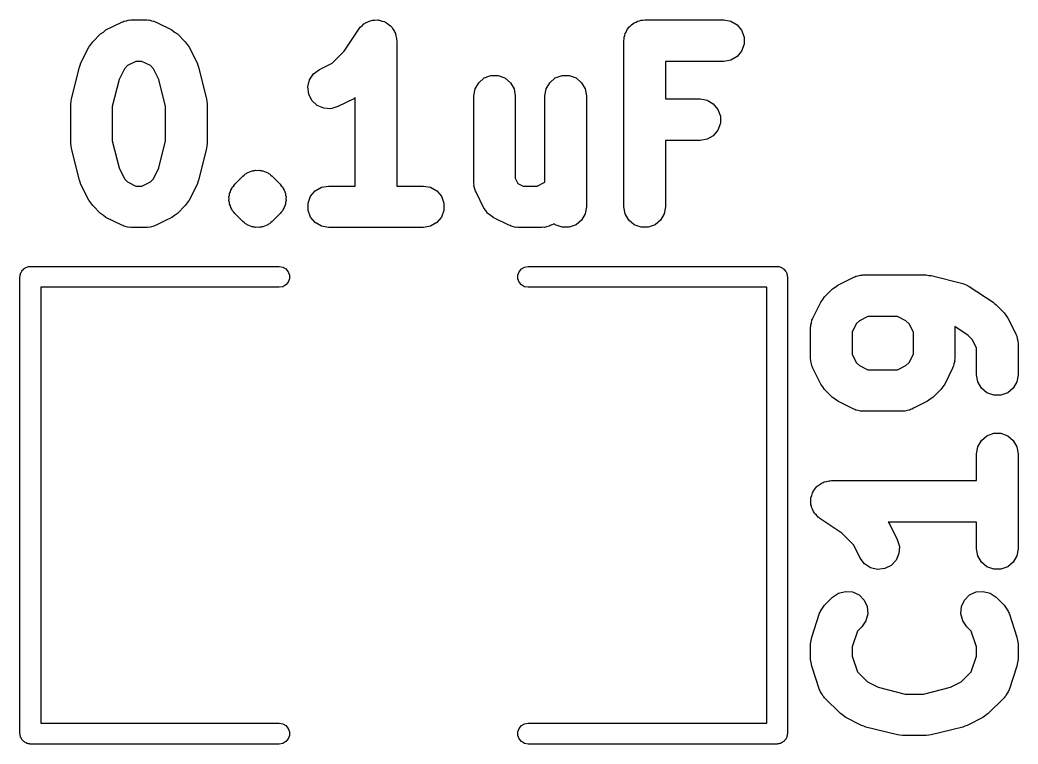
# Model space of a CAD drawing. Extents: x 51 to 137, y -158 to -25.
# Drawn here: x 75.37 to 81.49, y -111.07 to -106.64 of the extents above; entities that cross this region are included whole.
import ezdxf

# ---------------------------------------------------------------- set-up
doc = ezdxf.new("R2010")
doc.units = 0
doc.header["$MEASUREMENT"] = 0
doc.layers.add('BLACK', color=7, linetype='CONTINUOUS')

msp = doc.modelspace()

# ---------------------------------------------------------------- linework, layer by layer
at = {"layer": 'Black'}
for p, q in [((75.9013, -106.703), (75.9981, -106.655)), ((75.9981, -106.655), (76.0051, -106.653)), ((76.0051, -106.653), (76.0114, -106.649)), ((76.0114, -106.649), (76.0261, -106.647)), ((76.0261, -106.647), (76.0403, -106.642)), ((76.0403, -106.642), (76.0476, -106.643)), ((76.0476, -106.643), (76.0549, -106.642)), ((76.0549, -106.642), (76.1516, -106.642)), ((76.1516, -106.642), (76.1588, -106.643)), ((76.1588, -106.643), (76.1661, -106.642)), ((76.1661, -106.642), (76.1804, -106.647)), ((76.1804, -106.647), (76.1951, -106.649)), ((76.1951, -106.649), (76.2014, -106.653)), ((76.2014, -106.653), (76.2084, -106.655)), ((76.2084, -106.655), (76.3052, -106.703)), ((77.3592, -106.833), (77.449, -106.698)), ((77.449, -106.698), (77.4539, -106.693)), ((77.4539, -106.693), (77.4574, -106.687)), ((77.4574, -106.687), (77.469, -106.677)), ((77.469, -106.677), (77.4795, -106.666)), ((77.4795, -106.666), (77.4858, -106.663)), ((77.4858, -106.663), (77.4912, -106.659)), ((77.4912, -106.659), (77.5054, -106.653)), ((77.5054, -106.653), (77.519, -106.647)), ((77.519, -106.647), (77.526, -106.646)), ((77.526, -106.646), (77.5326, -106.644)), ((77.5326, -106.644), (77.5478, -106.644)), ((77.5478, -106.644), (77.5628, -106.642)), ((77.5628, -106.642), (77.5697, -106.644)), ((77.5697, -106.644), (77.5767, -106.644)), ((77.5767, -106.644), (77.591, -106.649)), ((77.591, -106.649), (77.6057, -106.652)), ((77.6057, -106.652), (77.6116, -106.656)), ((77.6116, -106.656), (77.6182, -106.659)), ((77.6182, -106.659), (77.6298, -106.668)), ((77.6298, -106.668), (77.6424, -106.677)), ((77.6424, -106.677), (77.6466, -106.682)), ((77.6466, -106.682), (77.652, -106.687)), ((77.652, -106.687), (77.6595, -106.7)), ((79.0896, -106.705), (79.0968, -106.697)), ((79.0968, -106.697), (79.1023, -106.687)), ((79.1023, -106.687), (79.1108, -106.68)), ((79.1108, -106.68), (79.118, -106.671)), ((79.118, -106.671), (79.1276, -106.666)), ((79.1276, -106.666), (79.1361, -106.659)), ((79.1361, -106.659), (79.1466, -106.655)), ((79.1466, -106.655), (79.1562, -106.649)), ((79.1562, -106.649), (79.1671, -106.647)), ((79.1671, -106.647), (79.1776, -106.644)), ((79.1776, -106.644), (79.1887, -106.644)), ((79.1887, -106.644), (79.1996, -106.642)), ((79.1996, -106.642), (79.6834, -106.642)), ((79.6834, -106.642), (79.7269, -106.649)), ((79.7269, -106.649), (79.7651, -106.671)), ((79.7651, -106.671), (79.7934, -106.705)), ((75.8199, -106.776), (75.8683, -106.727)), ((75.8683, -106.727), (75.885, -106.716)), ((75.885, -106.716), (75.9013, -106.703)), ((76.3052, -106.703), (76.3215, -106.716)), ((76.3215, -106.716), (76.3382, -106.727)), ((76.3382, -106.727), (76.3866, -106.776)), ((77.6595, -106.7), (77.6685, -106.712)), ((77.6685, -106.712), (77.6705, -106.719)), ((77.6705, -106.719), (77.674, -106.725)), ((77.674, -106.725), (77.6766, -106.74)), ((77.6766, -106.74), (77.6809, -106.755)), ((77.6809, -106.755), (77.6804, -106.762)), ((79.0726, -106.769), (79.0745, -106.758)), ((79.0745, -106.747), (79.0783, -106.736)), ((79.0745, -106.758), (79.0745, -106.747)), ((79.0783, -106.736), (79.0803, -106.725)), ((79.0803, -106.725), (79.0858, -106.716)), ((79.0858, -106.716), (79.0896, -106.705)), ((79.7934, -106.705), (79.8085, -106.747)), ((79.8085, -106.747), (79.8085, -106.791)), ((75.7477, -106.905), (75.7961, -106.809)), ((75.7961, -106.809), (75.8082, -106.792)), ((75.8082, -106.792), (75.8199, -106.776)), ((76.3866, -106.776), (76.3982, -106.792)), ((76.3982, -106.792), (76.4104, -106.809)), ((76.4104, -106.809), (76.4587, -106.905)), ((77.6804, -106.762), (77.6817, -106.769)), ((77.6817, -106.769), (77.6817, -107.658)), ((79.0726, -107.785), (79.0726, -106.769)), ((79.8085, -106.791), (79.7934, -106.832)), ((77.2859, -106.906), (77.3592, -106.833)), ((79.7651, -106.866), (79.7269, -106.888)), ((79.7934, -106.832), (79.7651, -106.866)), ((75.6897, -107.125), (75.7381, -106.931)), ((75.7381, -106.931), (75.7438, -106.919)), ((75.7438, -106.919), (75.7477, -106.905)), ((76.0141, -106.941), (75.9812, -107.006)), ((76.0333, -106.921), (76.0141, -106.941)), ((76.0848, -106.896), (76.0333, -106.921)), ((76.1216, -106.896), (76.0848, -106.896)), ((76.1731, -106.921), (76.1216, -106.896)), ((76.1924, -106.941), (76.1731, -106.921)), ((76.2253, -107.006), (76.1924, -106.941)), ((76.4587, -106.905), (76.4627, -106.919)), ((76.4627, -106.919), (76.4684, -106.931)), ((76.4684, -106.931), (76.5167, -107.125)), ((77.2076, -106.945), (77.2859, -106.906)), ((79.6834, -106.896), (79.3266, -106.896)), ((79.3266, -106.896), (79.3266, -107.125)), ((79.7269, -106.888), (79.6834, -106.896)), ((77.1479, -107.008), (77.1722, -106.972)), ((77.1722, -106.972), (77.2076, -106.945)), ((78.1831, -107.026), (78.2169, -106.997)), ((78.2169, -106.997), (78.2583, -106.982)), ((78.2583, -106.982), (78.3024, -106.982)), ((78.3024, -106.982), (78.3439, -106.997)), ((78.3439, -106.997), (78.3777, -107.026)), ((78.6185, -107.026), (78.6523, -106.997)), ((78.6523, -106.997), (78.6938, -106.982)), ((78.6938, -106.982), (78.7379, -106.982)), ((78.7379, -106.982), (78.7793, -106.997)), ((78.7793, -106.997), (78.8131, -107.026)), ((75.9812, -107.006), (75.94, -107.171)), ((76.2665, -107.171), (76.2253, -107.006)), ((77.1376, -107.051), (77.1479, -107.008)), ((77.1427, -107.095), (77.1376, -107.051)), ((78.1534, -107.107), (78.161, -107.064)), ((78.161, -107.064), (78.1831, -107.026)), ((78.3777, -107.026), (78.3997, -107.064)), ((78.3997, -107.064), (78.4074, -107.107)), ((78.5888, -107.107), (78.5965, -107.064)), ((78.5965, -107.064), (78.6185, -107.026)), ((78.8131, -107.026), (78.8352, -107.064)), ((78.8352, -107.064), (78.8428, -107.107)), ((75.6887, -107.14), (75.6897, -107.125)), ((76.5167, -107.125), (76.5178, -107.14)), ((77.1624, -107.135), (77.1427, -107.095)), ((77.4179, -107.124), (77.3212, -107.172)), ((77.4277, -107.117), (77.4179, -107.124)), ((77.4277, -107.658), (77.4277, -107.117)), ((78.1534, -107.639), (78.1534, -107.107)), ((78.4074, -107.107), (78.4074, -107.609)), ((78.5888, -107.634), (78.5888, -107.107)), ((78.8428, -107.107), (78.8428, -107.785)), ((79.3266, -107.125), (79.5383, -107.125)), ((79.5383, -107.125), (79.5817, -107.133)), ((75.686, -107.156), (75.6887, -107.14)), ((75.686, -107.398), (75.686, -107.156)), ((75.94, -107.171), (75.94, -107.382)), ((76.2665, -107.382), (76.2665, -107.171)), ((76.5178, -107.14), (76.5205, -107.156)), ((76.5205, -107.156), (76.5205, -107.398)), ((77.1944, -107.165), (77.1624, -107.135)), ((77.2349, -107.182), (77.1944, -107.165)), ((77.2789, -107.185), (77.2349, -107.182)), ((77.3212, -107.172), (77.2789, -107.185)), ((79.5817, -107.133), (79.6199, -107.155)), ((79.6199, -107.155), (79.6483, -107.189)), ((79.6483, -107.189), (79.6634, -107.23)), ((79.6634, -107.23), (79.6634, -107.274)), ((79.6634, -107.274), (79.6483, -107.316)), ((79.5817, -107.372), (79.5383, -107.379)), ((79.6199, -107.35), (79.5817, -107.372)), ((79.6483, -107.316), (79.6199, -107.35)), ((75.6887, -107.413), (75.686, -107.398)), ((75.6897, -107.428), (75.6887, -107.413)), ((75.7381, -107.622), (75.6897, -107.428)), ((75.94, -107.382), (75.9812, -107.547)), ((76.2253, -107.547), (76.2665, -107.382)), ((76.5167, -107.428), (76.4684, -107.622)), ((76.5178, -107.413), (76.5167, -107.428)), ((76.5205, -107.398), (76.5178, -107.413)), ((79.5383, -107.379), (79.3266, -107.379)), ((79.3266, -107.379), (79.3266, -107.785)), ((75.9812, -107.547), (76.0141, -107.613)), ((76.1924, -107.613), (76.2253, -107.547)), ((76.0141, -107.613), (76.0333, -107.632)), ((76.1731, -107.632), (76.1924, -107.613)), ((76.6908, -107.646), (76.7391, -107.598)), ((76.7391, -107.598), (76.7483, -107.592)), ((76.7483, -107.592), (76.7561, -107.584)), ((76.7561, -107.584), (76.7612, -107.581)), ((76.7612, -107.581), (76.7655, -107.578)), ((76.7655, -107.578), (76.7707, -107.576)), ((76.7707, -107.576), (76.7753, -107.573)), ((76.7753, -107.573), (76.786, -107.57)), ((76.786, -107.57), (76.7961, -107.565)), ((76.7961, -107.565), (76.8016, -107.565)), ((76.8016, -107.565), (76.8069, -107.563)), ((76.8069, -107.563), (76.8125, -107.563)), ((76.8125, -107.563), (76.8179, -107.561)), ((76.8179, -107.561), (76.829, -107.562)), ((76.829, -107.562), (76.84, -107.561)), ((76.84, -107.561), (76.8454, -107.563)), ((76.8454, -107.563), (76.851, -107.563)), ((76.851, -107.563), (76.8563, -107.565)), ((76.8563, -107.565), (76.8618, -107.565)), ((76.8618, -107.565), (76.8719, -107.57)), ((76.8719, -107.57), (76.8826, -107.573)), ((76.8826, -107.573), (76.8872, -107.576)), ((76.8872, -107.576), (76.8925, -107.578)), ((76.8925, -107.578), (76.8967, -107.581)), ((76.8967, -107.581), (76.9018, -107.584)), ((76.9018, -107.584), (76.9097, -107.592)), ((76.9097, -107.592), (76.9188, -107.598)), ((76.9188, -107.598), (76.9671, -107.646)), ((78.4074, -107.609), (78.4234, -107.642)), ((75.7438, -107.635), (75.7381, -107.622)), ((75.7477, -107.648), (75.7438, -107.635)), ((75.7961, -107.745), (75.7477, -107.648)), ((76.0333, -107.632), (76.0848, -107.658)), ((76.0848, -107.658), (76.1216, -107.658)), ((76.1216, -107.658), (76.1731, -107.632)), ((76.4587, -107.648), (76.4104, -107.745)), ((76.4627, -107.635), (76.4587, -107.648)), ((76.4684, -107.622), (76.4627, -107.635)), ((76.6655, -107.683), (76.6718, -107.673)), ((76.6718, -107.673), (76.6765, -107.663)), ((76.6765, -107.663), (76.6844, -107.656)), ((76.6844, -107.656), (76.6908, -107.646)), ((76.9671, -107.646), (76.9735, -107.656)), ((76.9735, -107.656), (76.9814, -107.663)), ((76.9814, -107.663), (76.9861, -107.673)), ((76.9861, -107.673), (76.9924, -107.683)), ((77.1827, -107.687), (77.2209, -107.665)), ((77.2209, -107.665), (77.2644, -107.658)), ((77.2644, -107.658), (77.4277, -107.658)), ((77.6817, -107.658), (77.845, -107.658)), ((77.845, -107.658), (77.8884, -107.665)), ((77.8884, -107.665), (77.9266, -107.687)), ((78.1547, -107.647), (78.1534, -107.639)), ((78.1542, -107.654), (78.1547, -107.647)), ((78.1585, -107.668), (78.1542, -107.654)), ((78.161, -107.683), (78.1585, -107.668)), ((78.4234, -107.642), (78.4555, -107.658)), ((78.4555, -107.658), (78.5407, -107.658)), ((78.5407, -107.658), (78.5888, -107.634)), ((76.6541, -107.725), (76.6569, -107.714)), ((76.655, -107.736), (76.6541, -107.725)), ((76.6541, -107.747), (76.655, -107.736)), ((76.6569, -107.714), (76.6579, -107.703)), ((76.6579, -107.703), (76.6626, -107.693)), ((76.6626, -107.693), (76.6655, -107.683)), ((76.9924, -107.683), (76.9953, -107.693)), ((76.9953, -107.693), (77, -107.703)), ((77, -107.703), (77.001, -107.714)), ((77.001, -107.714), (77.0039, -107.725)), ((77.0039, -107.725), (77.0029, -107.736)), ((77.0029, -107.736), (77.0039, -107.747)), ((77.1393, -107.763), (77.1544, -107.721)), ((77.1544, -107.721), (77.1827, -107.687)), ((77.9266, -107.687), (77.9549, -107.721)), ((77.9549, -107.721), (77.97, -107.763)), ((78.1647, -107.689), (78.161, -107.683)), ((78.1668, -107.696), (78.1647, -107.689)), ((78.2152, -107.793), (78.1668, -107.696)), ((75.8082, -107.761), (75.7961, -107.745)), ((75.8199, -107.778), (75.8082, -107.761)), ((75.8683, -107.826), (75.8199, -107.778)), ((76.3866, -107.778), (76.3382, -107.826)), ((76.3982, -107.761), (76.3866, -107.778)), ((76.4104, -107.745), (76.3982, -107.761)), ((76.6569, -107.758), (76.6541, -107.747)), ((76.6579, -107.769), (76.6569, -107.758)), ((76.6626, -107.779), (76.6579, -107.769)), ((76.6655, -107.79), (76.6626, -107.779)), ((76.6718, -107.799), (76.6655, -107.79)), ((76.6765, -107.809), (76.6718, -107.799)), ((76.9861, -107.799), (76.9814, -107.809)), ((76.9924, -107.79), (76.9861, -107.799)), ((76.9953, -107.779), (76.9924, -107.79)), ((77, -107.769), (76.9953, -107.779)), ((77.001, -107.758), (77, -107.769)), ((77.0039, -107.747), (77.001, -107.758)), ((77.1393, -107.807), (77.1393, -107.763)), ((77.97, -107.763), (77.97, -107.807)), ((78.2263, -107.808), (78.2152, -107.793)), ((78.8428, -107.785), (78.8352, -107.828)), ((79.0803, -107.828), (79.0726, -107.785)), ((79.3266, -107.785), (79.319, -107.828)), ((75.885, -107.838), (75.8683, -107.826)), ((75.9013, -107.85), (75.885, -107.838)), ((75.9981, -107.898), (75.9013, -107.85)), ((76.3052, -107.85), (76.2665, -107.869)), ((76.3215, -107.838), (76.3052, -107.85)), ((76.3382, -107.826), (76.3215, -107.838)), ((76.6844, -107.817), (76.6765, -107.809)), ((76.6908, -107.826), (76.6844, -107.817)), ((76.7391, -107.874), (76.6908, -107.826)), ((76.9671, -107.826), (76.9188, -107.874)), ((76.9735, -107.817), (76.9671, -107.826)), ((76.9814, -107.809), (76.9735, -107.817)), ((77.1544, -107.848), (77.1393, -107.807)), ((77.1827, -107.882), (77.1544, -107.848)), ((77.9549, -107.848), (77.9266, -107.882)), ((77.97, -107.807), (77.9549, -107.848)), ((78.2365, -107.824), (78.2263, -107.808)), ((78.2394, -107.826), (78.2365, -107.824)), ((78.2414, -107.828), (78.2394, -107.826)), ((78.257, -107.839), (78.2414, -107.828)), ((78.272, -107.85), (78.257, -107.839)), ((78.3687, -107.898), (78.272, -107.85)), ((78.8352, -107.828), (78.8131, -107.866)), ((79.1023, -107.866), (79.0803, -107.828)), ((79.319, -107.828), (79.2969, -107.866)), ((76.0051, -107.9), (75.9981, -107.898)), ((76.0114, -107.904), (76.0051, -107.9)), ((76.0261, -107.907), (76.0114, -107.904)), ((76.0403, -107.911), (76.0261, -107.907)), ((76.0476, -107.91), (76.0403, -107.911)), ((76.0549, -107.912), (76.0476, -107.91)), ((76.1516, -107.912), (76.0549, -107.912)), ((76.1588, -107.91), (76.1516, -107.912)), ((76.1661, -107.911), (76.1588, -107.91)), ((76.1804, -107.907), (76.1661, -107.911)), ((76.1951, -107.904), (76.1804, -107.907)), ((76.2014, -107.9), (76.1951, -107.904)), ((76.2084, -107.898), (76.2014, -107.9)), ((76.2665, -107.869), (76.2084, -107.898)), ((76.7483, -107.881), (76.7391, -107.874)), ((76.7561, -107.889), (76.7483, -107.881)), ((76.7612, -107.891), (76.7561, -107.889)), ((76.7655, -107.895), (76.7612, -107.891)), ((76.7707, -107.897), (76.7655, -107.895)), ((76.7753, -107.9), (76.7707, -107.897)), ((76.786, -107.903), (76.7753, -107.9)), ((76.7961, -107.907), (76.786, -107.903)), ((76.8016, -107.908), (76.7961, -107.907)), ((76.8069, -107.91), (76.8016, -107.908)), ((76.8125, -107.91), (76.8069, -107.91)), ((76.8179, -107.911), (76.8125, -107.91)), ((76.829, -107.91), (76.8179, -107.911)), ((76.84, -107.911), (76.829, -107.91)), ((76.8454, -107.91), (76.84, -107.911)), ((76.851, -107.91), (76.8454, -107.91)), ((76.8563, -107.908), (76.851, -107.91)), ((76.8618, -107.907), (76.8563, -107.908)), ((76.8719, -107.903), (76.8618, -107.907)), ((76.8826, -107.9), (76.8719, -107.903)), ((76.8872, -107.897), (76.8826, -107.9)), ((76.8925, -107.895), (76.8872, -107.897)), ((76.8967, -107.891), (76.8925, -107.895)), ((76.9018, -107.889), (76.8967, -107.891)), ((76.9097, -107.881), (76.9018, -107.889)), ((76.9188, -107.874), (76.9097, -107.881)), ((77.2209, -107.904), (77.1827, -107.882)), ((77.2644, -107.912), (77.2209, -107.904)), ((77.845, -107.912), (77.2644, -107.912)), ((77.8884, -107.904), (77.845, -107.912)), ((77.9266, -107.882), (77.8884, -107.904)), ((78.3757, -107.9), (78.3687, -107.898)), ((78.3821, -107.904), (78.3757, -107.9)), ((78.3967, -107.907), (78.3821, -107.904)), ((78.411, -107.911), (78.3967, -107.907)), ((78.4183, -107.91), (78.411, -107.911)), ((78.4255, -107.912), (78.4183, -107.91)), ((78.5707, -107.912), (78.4255, -107.912)), ((78.5779, -107.91), (78.5707, -107.912)), ((78.5852, -107.911), (78.5779, -107.91)), ((78.5994, -107.907), (78.5852, -107.911)), ((78.6141, -107.904), (78.5994, -107.907)), ((78.6204, -107.9), (78.6141, -107.904)), ((78.6275, -107.898), (78.6204, -107.9)), ((78.6457, -107.889), (78.6275, -107.898)), ((78.6523, -107.895), (78.6457, -107.889)), ((78.6938, -107.91), (78.6523, -107.895)), ((78.7379, -107.91), (78.6938, -107.91)), ((78.7793, -107.895), (78.7379, -107.91)), ((78.8131, -107.866), (78.7793, -107.895)), ((79.1361, -107.895), (79.1023, -107.866)), ((79.1776, -107.91), (79.1361, -107.895)), ((79.2217, -107.91), (79.1776, -107.91)), ((79.2631, -107.895), (79.2217, -107.91)), ((79.2969, -107.866), (79.2631, -107.895)), ((75.3936, -108.17), (75.3972, -108.165)), ((75.3972, -108.165), (75.402, -108.163)), ((75.402, -108.163), (75.4062, -108.159)), ((75.4062, -108.159), (75.4115, -108.157)), ((75.4115, -108.157), (75.4163, -108.154)), ((75.4163, -108.154), (75.4218, -108.153)), ((75.4218, -108.153), (75.427, -108.151)), ((75.427, -108.151), (75.4325, -108.151)), ((75.4325, -108.151), (75.438, -108.15)), ((75.438, -108.15), (76.962, -108.15)), ((76.962, -108.15), (76.9837, -108.154)), ((76.9837, -108.154), (77.0028, -108.165)), ((77.0028, -108.165), (77.017, -108.182)), ((78.431, -108.182), (78.4452, -108.165)), ((78.4452, -108.165), (78.4643, -108.154)), ((78.4643, -108.154), (78.486, -108.15)), ((78.486, -108.15), (80.01, -108.15)), ((80.01, -108.15), (80.0155, -108.151)), ((80.0155, -108.151), (80.021, -108.151)), ((80.021, -108.151), (80.0262, -108.153)), ((80.0262, -108.153), (80.0317, -108.154)), ((80.0317, -108.154), (80.0365, -108.157)), ((80.0365, -108.157), (80.0417, -108.159)), ((80.0417, -108.159), (80.046, -108.163)), ((80.046, -108.163), (80.0508, -108.165)), ((80.0508, -108.165), (80.0544, -108.17)), ((75.3745, -108.214), (75.3755, -108.209)), ((75.3745, -111.008), (75.3745, -108.214)), ((75.3755, -108.203), (75.3774, -108.198)), ((75.3755, -108.209), (75.3755, -108.203)), ((75.3774, -108.198), (75.3783, -108.192)), ((75.3783, -108.192), (75.3811, -108.187)), ((75.3811, -108.187), (75.383, -108.182)), ((75.383, -108.182), (75.3866, -108.178)), ((75.3866, -108.178), (75.3894, -108.173)), ((75.3894, -108.173), (75.3936, -108.17)), ((77.017, -108.182), (77.0245, -108.203)), ((77.0245, -108.225), (77.017, -108.246)), ((77.0245, -108.203), (77.0245, -108.225)), ((78.4235, -108.203), (78.431, -108.182)), ((78.4235, -108.225), (78.4235, -108.203)), ((78.431, -108.246), (78.4235, -108.225)), ((80.0544, -108.17), (80.0586, -108.173)), ((80.0586, -108.173), (80.0614, -108.178)), ((80.0614, -108.178), (80.065, -108.182)), ((80.065, -108.182), (80.0669, -108.187)), ((80.0669, -108.187), (80.0697, -108.192)), ((80.0697, -108.192), (80.0706, -108.198)), ((80.0706, -108.198), (80.0725, -108.203)), ((80.0725, -108.203), (80.0725, -108.209)), ((80.0725, -108.209), (80.0735, -108.214)), ((80.0735, -108.214), (80.0735, -111.008)), ((80.3826, -108.264), (80.4793, -108.215)), ((80.4793, -108.215), (80.4864, -108.213)), ((80.4864, -108.213), (80.4927, -108.21)), ((80.4927, -108.21), (80.5074, -108.207)), ((80.5074, -108.207), (80.5216, -108.203)), ((80.5216, -108.203), (80.5289, -108.203)), ((80.5289, -108.203), (80.5361, -108.202)), ((80.5361, -108.202), (80.9232, -108.202)), ((80.9232, -108.202), (80.9385, -108.205)), ((80.9385, -108.205), (80.954, -108.206)), ((80.954, -108.206), (81.1475, -108.254)), ((76.962, -108.277), (75.5015, -108.277)), ((75.5015, -108.277), (75.5015, -110.944)), ((76.9837, -108.274), (76.962, -108.277)), ((77.0028, -108.263), (76.9837, -108.274)), ((77.017, -108.246), (77.0028, -108.263)), ((78.4452, -108.263), (78.431, -108.246)), ((78.4643, -108.274), (78.4452, -108.263)), ((78.486, -108.277), (78.4643, -108.274)), ((79.9465, -108.277), (78.486, -108.277)), ((79.9465, -110.944), (79.9465, -108.277)), ((80.3012, -108.336), (80.3496, -108.287)), ((80.3496, -108.287), (80.3663, -108.276)), ((80.3663, -108.276), (80.3826, -108.264)), ((81.1475, -108.254), (81.1674, -108.263)), ((81.1674, -108.263), (81.1872, -108.272)), ((81.1872, -108.272), (81.3323, -108.368)), ((80.2895, -108.353), (80.3012, -108.336)), ((80.229, -108.466), (80.2774, -108.369)), ((80.2774, -108.369), (80.2895, -108.353)), ((81.3323, -108.368), (81.3414, -108.377)), ((81.3414, -108.377), (81.3517, -108.384)), ((81.3517, -108.384), (81.4, -108.433)), ((80.2269, -108.473), (80.229, -108.466)), ((80.5661, -108.456), (80.5146, -108.482)), ((80.7481, -108.456), (80.5661, -108.456)), ((80.7996, -108.482), (80.7481, -108.456)), ((81.4, -108.433), (81.4117, -108.449)), ((81.4117, -108.449), (81.4238, -108.466)), ((81.4238, -108.466), (81.4722, -108.562)), ((80.2156, -108.522), (80.2169, -108.515)), ((80.2156, -108.716), (80.2156, -108.522)), ((80.2165, -108.508), (80.2207, -108.494)), ((80.2169, -108.515), (80.2165, -108.508)), ((80.2207, -108.494), (80.2233, -108.479)), ((80.2233, -108.479), (80.2269, -108.473)), ((80.4954, -108.501), (80.4696, -108.552)), ((80.5146, -108.482), (80.4954, -108.501)), ((80.8188, -108.501), (80.7996, -108.482)), ((80.8446, -108.552), (80.8188, -108.501)), ((81.1809, -108.573), (81.0977, -108.517)), ((81.0977, -108.517), (81.0986, -108.522)), ((81.0986, -108.522), (81.0986, -108.716)), ((80.4696, -108.552), (80.4696, -108.686)), ((80.8446, -108.686), (80.8446, -108.552)), ((81.2059, -108.598), (81.1809, -108.573)), ((81.4722, -108.562), (81.4743, -108.569)), ((81.4743, -108.569), (81.478, -108.576)), ((81.478, -108.576), (81.4805, -108.59)), ((81.4805, -108.59), (81.4848, -108.605)), ((81.2316, -108.649), (81.2059, -108.598)), ((81.2316, -108.813), (81.2316, -108.649)), ((81.4848, -108.605), (81.4843, -108.612)), ((81.4843, -108.612), (81.4856, -108.619)), ((81.4856, -108.619), (81.4856, -108.813)), ((80.2169, -108.723), (80.2156, -108.716)), ((80.4696, -108.686), (80.4954, -108.737)), ((80.8188, -108.737), (80.8446, -108.686)), ((81.0986, -108.716), (81.0973, -108.723)), ((80.2165, -108.73), (80.2169, -108.723)), ((80.2207, -108.745), (80.2165, -108.73)), ((80.2233, -108.759), (80.2207, -108.745)), ((80.2269, -108.766), (80.2233, -108.759)), ((80.229, -108.773), (80.2269, -108.766)), ((80.2774, -108.87), (80.229, -108.773)), ((80.4954, -108.737), (80.5146, -108.757)), ((80.5146, -108.757), (80.5661, -108.782)), ((80.7481, -108.782), (80.7996, -108.757)), ((80.7996, -108.757), (80.8188, -108.737)), ((81.0852, -108.773), (81.0368, -108.87)), ((81.0872, -108.766), (81.0852, -108.773)), ((81.0909, -108.759), (81.0872, -108.766)), ((81.0935, -108.745), (81.0909, -108.759)), ((81.0977, -108.73), (81.0935, -108.745)), ((81.0973, -108.723), (81.0977, -108.73)), ((80.5661, -108.782), (80.7481, -108.782)), ((81.2393, -108.856), (81.2316, -108.813)), ((81.4856, -108.813), (81.478, -108.856)), ((80.2895, -108.886), (80.2774, -108.87)), ((80.3012, -108.903), (80.2895, -108.886)), ((81.0247, -108.886), (81.013, -108.903)), ((81.0368, -108.87), (81.0247, -108.886)), ((81.2613, -108.894), (81.2393, -108.856)), ((81.2951, -108.923), (81.2613, -108.894)), ((81.4559, -108.894), (81.4221, -108.923)), ((81.478, -108.856), (81.4559, -108.894)), ((80.3496, -108.951), (80.3012, -108.903)), ((80.3663, -108.963), (80.3496, -108.951)), ((80.9646, -108.951), (80.9479, -108.963)), ((81.013, -108.903), (80.9646, -108.951)), ((81.3366, -108.938), (81.2951, -108.923)), ((81.3807, -108.938), (81.3366, -108.938)), ((81.4221, -108.923), (81.3807, -108.938)), ((80.3826, -108.975), (80.3663, -108.963)), ((80.4793, -109.023), (80.3826, -108.975)), ((80.8446, -109.018), (80.8348, -109.023)), ((80.9316, -108.975), (80.8446, -109.018)), ((80.9479, -108.963), (80.9316, -108.975)), ((80.4864, -109.025), (80.4793, -109.023)), ((80.4927, -109.029), (80.4864, -109.025)), ((80.5074, -109.031), (80.4927, -109.029)), ((80.5216, -109.036), (80.5074, -109.031)), ((80.5289, -109.035), (80.5216, -109.036)), ((80.5361, -109.036), (80.5289, -109.035)), ((80.778, -109.036), (80.5361, -109.036)), ((80.7853, -109.035), (80.778, -109.036)), ((80.7926, -109.036), (80.7853, -109.035)), ((80.8068, -109.031), (80.7926, -109.036)), ((80.8215, -109.029), (80.8068, -109.031)), ((80.8278, -109.025), (80.8215, -109.029)), ((80.8348, -109.023), (80.8278, -109.025)), ((81.2613, -109.215), (81.2951, -109.187)), ((81.2951, -109.187), (81.3366, -109.171)), ((81.3366, -109.171), (81.3807, -109.171)), ((81.3807, -109.171), (81.4221, -109.187)), ((81.4221, -109.187), (81.4559, -109.215)), ((81.2316, -109.297), (81.2393, -109.253)), ((81.2393, -109.253), (81.2613, -109.215)), ((81.4559, -109.215), (81.478, -109.253)), ((81.478, -109.253), (81.4856, -109.297)), ((81.2316, -109.46), (81.2316, -109.297)), ((81.4856, -109.297), (81.4856, -109.877)), ((80.2424, -109.512), (80.2508, -109.499)), ((80.2508, -109.499), (80.2565, -109.495)), ((80.2565, -109.495), (80.261, -109.49)), ((80.261, -109.49), (80.2741, -109.482)), ((80.2741, -109.482), (80.2863, -109.473)), ((80.2863, -109.473), (80.2931, -109.471)), ((80.2931, -109.471), (80.2992, -109.467)), ((80.2992, -109.467), (80.3141, -109.465)), ((80.3141, -109.465), (80.3287, -109.461)), ((80.3287, -109.461), (80.3357, -109.461)), ((80.3357, -109.461), (80.3426, -109.46)), ((80.3426, -109.46), (81.2316, -109.46)), ((80.2159, -109.579), (80.2175, -109.572)), ((80.2175, -109.565), (80.2227, -109.551)), ((80.2175, -109.572), (80.2175, -109.565)), ((80.2227, -109.551), (80.2263, -109.536)), ((80.2263, -109.536), (80.2302, -109.53)), ((80.2302, -109.53), (80.2326, -109.523)), ((80.2326, -109.523), (80.2424, -109.512)), ((80.2175, -109.594), (80.2159, -109.579)), ((80.2175, -109.609), (80.2175, -109.594)), ((80.22, -109.615), (80.2175, -109.609)), ((80.2207, -109.622), (80.22, -109.615)), ((80.2274, -109.636), (80.2207, -109.622)), ((80.2326, -109.65), (80.2274, -109.636)), ((80.2372, -109.656), (80.2326, -109.65)), ((80.2403, -109.662), (80.2372, -109.656)), ((80.2512, -109.672), (80.2403, -109.662)), ((80.261, -109.684), (80.2512, -109.672)), ((80.2671, -109.688), (80.261, -109.684)), ((80.2722, -109.692), (80.2671, -109.688)), ((80.4068, -109.782), (80.2722, -109.692)), ((81.2316, -109.714), (80.6909, -109.714)), ((80.6909, -109.714), (80.6981, -109.724)), ((80.6981, -109.724), (80.7465, -109.82)), ((81.2316, -109.877), (81.2316, -109.714)), ((80.4801, -109.856), (80.4068, -109.782)), ((80.5193, -109.934), (80.4801, -109.856)), ((80.7465, -109.82), (80.7591, -109.863)), ((80.7591, -109.863), (80.7564, -109.907)), ((81.2393, -109.921), (81.2316, -109.877)), ((81.4856, -109.877), (81.478, -109.921)), ((80.5456, -109.969), (80.5193, -109.934)), ((80.7564, -109.907), (80.7389, -109.947)), ((81.2613, -109.959), (81.2393, -109.921)), ((81.478, -109.921), (81.4559, -109.959)), ((80.5824, -109.994), (80.5456, -109.969)), ((80.6253, -110.004), (80.5824, -109.994)), ((80.6691, -109.999), (80.6253, -110.004)), ((80.7086, -109.979), (80.6691, -109.999)), ((80.7389, -109.947), (80.7086, -109.979)), ((81.2951, -109.987), (81.2613, -109.959)), ((81.3366, -110.002), (81.2951, -109.987)), ((81.4221, -109.987), (81.3807, -110.002)), ((81.4559, -109.959), (81.4221, -109.987)), ((81.3807, -110.002), (81.3366, -110.002)), ((80.3012, -110.223), (80.3496, -110.174)), ((80.3496, -110.174), (80.3857, -110.149)), ((80.3857, -110.149), (80.4283, -110.138)), ((80.4283, -110.138), (80.4723, -110.141)), ((80.4723, -110.141), (80.5122, -110.16)), ((80.5122, -110.16), (80.5434, -110.191)), ((81.1578, -110.191), (81.189, -110.16)), ((81.189, -110.16), (81.229, -110.141)), ((81.229, -110.141), (81.2729, -110.138)), ((81.2729, -110.138), (81.3155, -110.149)), ((81.3155, -110.149), (81.3517, -110.174)), ((81.3517, -110.174), (81.4, -110.223)), ((80.2844, -110.247), (80.2915, -110.234)), ((80.2915, -110.234), (80.297, -110.229)), ((80.297, -110.229), (80.3012, -110.223)), ((80.5434, -110.191), (80.5621, -110.231)), ((80.5621, -110.231), (80.5659, -110.275)), ((81.1353, -110.275), (81.1392, -110.231)), ((81.1392, -110.231), (81.1578, -110.191)), ((81.4, -110.223), (81.4042, -110.229)), ((81.4042, -110.229), (81.4097, -110.234)), ((81.4097, -110.234), (81.4168, -110.247)), ((80.2221, -110.418), (80.2705, -110.272)), ((80.2705, -110.272), (80.274, -110.266)), ((80.274, -110.266), (80.2759, -110.259)), ((80.2759, -110.259), (80.2844, -110.247)), ((80.5659, -110.275), (80.5545, -110.318)), ((81.1468, -110.318), (81.1353, -110.275)), ((81.4168, -110.247), (81.4253, -110.259)), ((81.4253, -110.259), (81.4272, -110.266)), ((81.4272, -110.266), (81.4307, -110.272)), ((81.4307, -110.272), (81.4791, -110.418)), ((80.5292, -110.354), (80.502, -110.381)), ((80.5545, -110.318), (80.5292, -110.354)), ((81.1721, -110.354), (81.1468, -110.318)), ((81.1992, -110.381), (81.1721, -110.354)), ((80.2191, -110.438), (80.2221, -110.418)), ((80.502, -110.381), (80.4696, -110.478)), ((81.2316, -110.478), (81.1992, -110.381)), ((81.4791, -110.418), (81.4821, -110.438)), ((80.2156, -110.458), (80.2191, -110.438)), ((80.2156, -110.554), (80.2156, -110.458)), ((80.4696, -110.478), (80.4696, -110.534)), ((81.2316, -110.534), (81.2316, -110.478)), ((81.4821, -110.438), (81.4856, -110.458)), ((81.4856, -110.458), (81.4856, -110.554)), ((80.4696, -110.534), (80.502, -110.631)), ((81.1992, -110.631), (81.2316, -110.534)), ((80.2191, -110.574), (80.2156, -110.554)), ((80.2221, -110.595), (80.2191, -110.574)), ((80.2705, -110.74), (80.2221, -110.595)), ((81.4791, -110.595), (81.4307, -110.74)), ((81.4821, -110.574), (81.4791, -110.595)), ((81.4856, -110.554), (81.4821, -110.574)), ((80.502, -110.631), (80.563, -110.692)), ((81.1382, -110.692), (81.1992, -110.631)), ((80.563, -110.692), (80.6288, -110.725)), ((80.6288, -110.725), (80.7937, -110.766)), ((80.9076, -110.766), (81.0724, -110.725)), ((81.0724, -110.725), (81.1382, -110.692)), ((80.274, -110.746), (80.2705, -110.74)), ((80.2759, -110.753), (80.274, -110.746)), ((80.2844, -110.765), (80.2759, -110.753)), ((80.2915, -110.779), (80.2844, -110.765)), ((80.297, -110.783), (80.2915, -110.779)), ((80.3012, -110.789), (80.297, -110.783)), ((80.398, -110.886), (80.3012, -110.789)), ((80.7937, -110.766), (80.9076, -110.766)), ((81.4, -110.789), (81.3033, -110.886)), ((81.4042, -110.783), (81.4, -110.789)), ((81.4097, -110.779), (81.4042, -110.783)), ((81.4168, -110.765), (81.4097, -110.779)), ((81.4253, -110.753), (81.4168, -110.765)), ((81.4272, -110.746), (81.4253, -110.753)), ((81.4307, -110.74), (81.4272, -110.746)), ((80.4146, -110.898), (80.398, -110.886)), ((80.431, -110.91), (80.4146, -110.898)), ((80.5277, -110.958), (80.431, -110.91)), ((81.2703, -110.91), (81.1735, -110.958)), ((81.2866, -110.898), (81.2703, -110.91)), ((81.3033, -110.886), (81.2866, -110.898)), ((75.5015, -110.944), (76.962, -110.944)), ((76.962, -110.944), (76.9837, -110.948)), ((76.9837, -110.948), (77.0028, -110.959)), ((77.0028, -110.959), (77.017, -110.976)), ((77.017, -110.976), (77.0245, -110.997)), ((78.4235, -110.997), (78.431, -110.976)), ((78.431, -110.976), (78.4452, -110.959)), ((78.4452, -110.959), (78.4643, -110.948)), ((78.4643, -110.948), (78.486, -110.944)), ((78.486, -110.944), (79.9465, -110.944)), ((80.541, -110.962), (80.5277, -110.958)), ((80.5537, -110.968), (80.541, -110.962)), ((80.7472, -111.016), (80.5537, -110.968)), ((81.1475, -110.968), (80.954, -111.016)), ((81.1602, -110.962), (81.1475, -110.968)), ((81.1735, -110.958), (81.1602, -110.962)), ((75.3755, -111.013), (75.3745, -111.008)), ((75.3755, -111.019), (75.3755, -111.013)), ((75.3774, -111.024), (75.3755, -111.019)), ((75.3783, -111.03), (75.3774, -111.024)), ((75.3811, -111.035), (75.3783, -111.03)), ((75.383, -111.04), (75.3811, -111.035)), ((77.0245, -111.019), (77.017, -111.04)), ((77.0245, -110.997), (77.0245, -111.019)), ((78.4235, -111.019), (78.4235, -110.997)), ((78.431, -111.04), (78.4235, -111.019)), ((80.0669, -111.035), (80.065, -111.04)), ((80.0697, -111.03), (80.0669, -111.035)), ((80.0706, -111.024), (80.0697, -111.03)), ((80.0725, -111.019), (80.0706, -111.024)), ((80.0735, -111.008), (80.0725, -111.013)), ((80.0725, -111.013), (80.0725, -111.019)), ((80.7627, -111.017), (80.7472, -111.016)), ((80.778, -111.02), (80.7627, -111.017)), ((80.9232, -111.02), (80.778, -111.02)), ((80.9385, -111.017), (80.9232, -111.02)), ((80.954, -111.016), (80.9385, -111.017)), ((75.3866, -111.044), (75.383, -111.04)), ((75.3894, -111.049), (75.3866, -111.044)), ((75.3936, -111.052), (75.3894, -111.049)), ((75.3972, -111.057), (75.3936, -111.052)), ((75.402, -111.059), (75.3972, -111.057)), ((75.4062, -111.063), (75.402, -111.059)), ((75.4115, -111.065), (75.4062, -111.063)), ((75.4163, -111.068), (75.4115, -111.065)), ((75.4218, -111.069), (75.4163, -111.068)), ((75.427, -111.071), (75.4218, -111.069)), ((75.4325, -111.071), (75.427, -111.071)), ((75.438, -111.072), (75.4325, -111.071)), ((76.962, -111.072), (75.438, -111.072)), ((76.9837, -111.068), (76.962, -111.072)), ((77.0028, -111.057), (76.9837, -111.068)), ((77.017, -111.04), (77.0028, -111.057)), ((78.4452, -111.057), (78.431, -111.04)), ((78.4643, -111.068), (78.4452, -111.057)), ((78.486, -111.072), (78.4643, -111.068)), ((80.01, -111.072), (78.486, -111.072)), ((80.0155, -111.071), (80.01, -111.072)), ((80.021, -111.071), (80.0155, -111.071)), ((80.0262, -111.069), (80.021, -111.071)), ((80.0317, -111.068), (80.0262, -111.069)), ((80.0365, -111.065), (80.0317, -111.068)), ((80.0417, -111.063), (80.0365, -111.065)), ((80.046, -111.059), (80.0417, -111.063)), ((80.0508, -111.057), (80.046, -111.059)), ((80.0544, -111.052), (80.0508, -111.057)), ((80.0586, -111.049), (80.0544, -111.052)), ((80.0614, -111.044), (80.0586, -111.049)), ((80.065, -111.04), (80.0614, -111.044))]:
    msp.add_line(p, q, dxfattribs=at)

doc.saveas('drawing.dxf')
